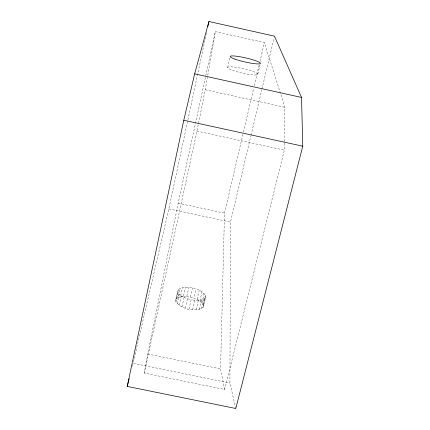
<?xml version="1.0" encoding="UTF-8"?>
<svg xmlns="http://www.w3.org/2000/svg" width="430" height="430" viewBox="0 0 430 430"><rect width="100%" height="100%" fill="white"/><g stroke="black" fill="none" stroke-linecap="round" stroke-linejoin="round"><path stroke-width="0.32" stroke-dasharray="2.15 1.61" d="M235.801 408.5L229.932 383.071L230.485 222.047L250.857 135.95M205.411 77.47L178.165 203.213L147.775 353.987L144.265 373.073L224.664 389.499L284.343 150.129L284.891 107.269L264.375 42.57L215.344 31.627L205.551 76.814M224.664 389.499L220.558 368.935L224.508 213.113L243.299 132.741M144.265 373.073L196.962 131.107L205.255 89.757L215.344 31.627M133.37 361.936L168.845 208.905L205.981 35.26M206.12 34.604L206.54 32.637M175.698 300.194L177.789 290.836L178.493 289.438C186.195 284.923 202.283 287.944 205.793 296.689L203.014 307.482C194.758 312.492 181.842 309.235 175.934 301.838L175.698 300.194L176.407 298.764L178.493 289.438M227.68 67.531L229.851 57.813M175.934 301.838L178.036 292.443L177.789 290.836M176.407 298.764L178.009 297.635L180.089 288.347M177.122 303.585L179.235 294.158L178.036 292.443M178.009 297.635L180.385 296.888L182.465 287.627M179.181 305.311L181.309 295.856L179.235 294.158M180.385 296.888L183.368 296.56L185.454 287.321M181.976 306.891L184.121 297.42L181.309 295.856M183.368 296.56L186.76 296.673L188.856 287.455M185.319 308.219L187.475 298.742L184.121 297.42M186.76 296.673L190.339 297.216L192.441 288.009M188.963 309.192L191.135 299.715C195.736 300.398 201.337 301.36 205.201 298.119L205.793 296.689M203.61 306.015C202.885 301.435 197.633 299.672 193.871 298.157L195.989 288.944M192.661 309.745L194.838 300.274M197.128 299.43L199.257 290.212M196.134 309.842L198.327 300.387M199.891 300.957L202.041 291.723M199.149 309.466L201.347 300.043M201.982 302.639L204.142 293.378M201.498 308.659L203.691 299.269M243.45 132.091L253.684 88.311M254.297 85.694L259.183 64.785M259.946 61.517L264.375 42.57M203.256 304.359L205.427 295.071M203.014 307.482L205.201 298.119M257.866 74.213L260.134 64.532M251.012 135.299L261.816 89.639M261.972 88.989L274.163 37.458M132.257 366.462L133.069 363.242L229.932 383.071M147.775 353.987L220.558 368.935M178.165 203.213L224.508 213.113M168.845 208.905L230.485 222.047M196.962 131.107L284.343 150.129M205.255 89.757L284.891 107.269M190.339 297.216L193.871 298.157M187.475 298.742L191.135 299.715M232.436 70.283A15.475 2.252 12.9 0 0 257.473 74.723A15.475 2.252 12.9 0 0 238.424 67.73A15.475 2.252 12.9 0 0 232.436 70.283"/><path stroke-width="0.64" d="M127.232 386.414L183.793 120.244L194.661 73.853L208.926 21.5L274.469 36.158L301.532 97.433L302.768 146.189L235.801 408.5L127.232 386.414L129.177 378.69M207.803 26.741L208.926 21.5M183.793 120.244L302.768 146.189M194.661 73.853L301.532 97.433M234.947 59.141A15.534 2.059 12.9 0 0 260.053 63.704A15.534 2.059 12.9 0 0 240.881 56.91A15.534 2.059 12.9 0 0 234.947 59.141"/></g></svg>
